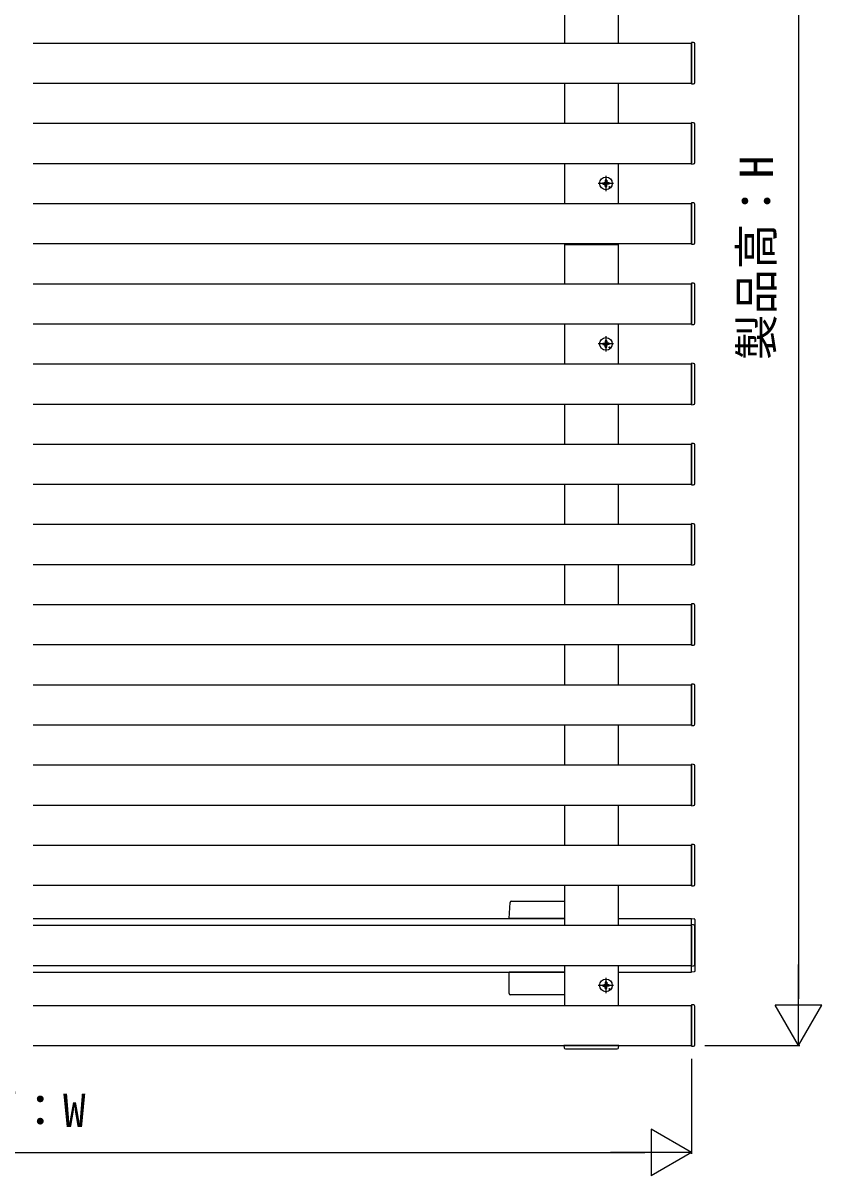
# Model space of a CAD drawing. Units: millimetres, scale not verified. Extents: x -1750 to 1750, y -2608 to 2592.
# Drawn here: x -1050 to -452, y 412 to 1274 of the extents above; entities that cross this region are included whole.
import ezdxf
from ezdxf.enums import TextEntityAlignment as Align

# ---------------------------------------------------------------- set-up
doc = ezdxf.new("R2010")
doc.units = ezdxf.units.MM
doc.header["$LTSCALE"] = 14
for name, color, linetype in [('0-2_YKK_12', 2, 'Continuous'), ('0-3_YKK_13', 4, 'Continuous'), ('0-4_YKK_D', 6, 'Continuous')]:
    doc.layers.add(name, color=color, linetype=linetype)
doc.styles.add('ＭＳ ゴシック', font='')
doc.styles.get('ＭＳ ゴシック').set_extended_font_data('MS Gothic')

msp = doc.modelspace()

# ---------------------------------------------------------------- linework, layer by layer
at = {"layer": '0-2_YKK_12'}
for p, q in [((-645, 1289), (-645, 1259)), ((-605, 1289), (-605, 1259)), ((-1042.5, 1259), (-550, 1259)), ((-550, 1259), (-550, 1229)), ((-1042.5, 1229), (-550, 1229)), ((-645, 1229), (-645, 1199)), ((-605, 1229), (-605, 1199)), ((-1042.5, 1199), (-550, 1199)), ((-550, 1199), (-550, 1169)), ((-1042.5, 1169), (-550, 1169)), ((-645, 1169), (-645, 1139)), ((-605, 1169), (-605, 1139)), ((-1042.5, 1139), (-550, 1139)), ((-550, 1139), (-550, 1109)), ((-1042.5, 1109), (-550, 1109)), ((-645, 1109), (-645, 1079)), ((-645, 1108.4), (-605, 1108.4)), ((-605, 1109), (-605, 1079)), ((-1042.5, 1079), (-550, 1079)), ((-550, 1079), (-550, 1049)), ((-1042.5, 1049), (-550, 1049)), ((-645, 1049), (-645, 1019)), ((-605, 1049), (-605, 1019)), ((-1042.5, 1019), (-550, 1019)), ((-550, 1019), (-550, 989)), ((-1042.5, 989), (-550, 989)), ((-645, 989), (-645, 959)), ((-605, 989), (-605, 959)), ((-1042.5, 959), (-550, 959)), ((-550, 959), (-550, 929)), ((-1042.5, 929), (-550, 929)), ((-645, 929), (-645, 899)), ((-605, 929), (-605, 899)), ((-1042.5, 899), (-550, 899)), ((-550, 899), (-550, 869)), ((-1042.5, 869), (-550, 869)), ((-645, 869), (-645, 839)), ((-605, 869), (-605, 839)), ((-1042.5, 839), (-550, 839)), ((-550, 839), (-550, 809)), ((-1042.5, 809), (-550, 809)), ((-645, 809), (-645, 779)), ((-605, 809), (-605, 779)), ((-1042.5, 779), (-550, 779)), ((-550, 779), (-550, 749)), ((-1042.5, 749), (-550, 749)), ((-645, 749), (-645, 719)), ((-605, 749), (-605, 719)), ((-1042.5, 719), (-550, 719)), ((-550, 719), (-550, 689)), ((-1042.5, 689), (-550, 689)), ((-645, 689), (-645, 659)), ((-605, 689), (-605, 659)), ((-1042.5, 659), (-550, 659)), ((-550, 659), (-550, 629)), ((-1042.5, 629), (-550, 629)), ((-645, 629), (-645, 599)), ((-605, 629), (-605, 599)), ((-1042.5, 604), (-645, 604)), ((-605, 604), (-550, 604)), ((-1042.5, 599), (-550, 599)), ((-550, 599), (-550, 569)), ((-1042.5, 569), (-550, 569)), ((-1042.5, 564), (-645, 564)), ((-645, 569), (-645, 539)), ((-605, 569), (-605, 539)), ((-605, 564), (-550, 564)), ((-1042.5, 539), (-550, 539)), ((-550, 539), (-550, 509)), ((-1042.5, 509), (-550, 509))]:
    msp.add_line(p, q, dxfattribs=at)
at = {"layer": '0-3_YKK_13'}
for p, q in [((-550, 1229.3), (-550, 1258.7)), ((-547.5, 1229.59), (-547.5, 1258.41)), ((-550, 1229.3), (-550, 1228.5)), ((-550, 1228.5), (-548.44, 1228.6)), ((-550, 1169.3), (-550, 1198.7)), ((-547.5, 1169.59), (-547.5, 1198.41)), ((-550, 1169.3), (-550, 1168.5)), ((-550, 1168.5), (-548.44, 1168.6)), ((-614.61, 1156.38), (-614.63, 1155.34)), ((-614.02, 1159.74), (-614.02, 1148.27)), ((-613.42, 1156.38), (-613.4, 1155.34)), ((-608.28, 1154), (-619.75, 1154)), ((-616.39, 1154.59), (-615.35, 1154.61)), ((-616.39, 1153.41), (-615.35, 1153.39)), ((-615.35, 1154.61), (-614.75, 1154.73)), ((-615.35, 1153.39), (-614.75, 1153.27)), ((-614.63, 1155.34), (-614.75, 1154.73)), ((-614.63, 1152.66), (-614.75, 1153.27)), ((-614.61, 1151.62), (-614.63, 1152.66)), ((-613.42, 1151.62), (-613.4, 1152.66)), ((-613.4, 1155.34), (-613.29, 1154.73)), ((-613.4, 1152.66), (-613.29, 1153.27)), ((-612.68, 1154.61), (-613.29, 1154.73)), ((-612.68, 1153.39), (-613.29, 1153.27)), ((-611.64, 1154.59), (-612.68, 1154.61)), ((-611.64, 1153.41), (-612.68, 1153.39)), ((-550, 1109.3), (-550, 1138.7)), ((-547.5, 1109.59), (-547.5, 1138.41)), ((-550, 1109.3), (-550, 1108.5)), ((-550, 1108.5), (-548.44, 1108.6)), ((-550, 1049.3), (-550, 1078.7)), ((-547.5, 1049.59), (-547.5, 1078.41)), ((-550, 1049.3), (-550, 1048.5)), ((-550, 1048.5), (-548.44, 1048.6)), ((-614.63, 1035.34), (-614.75, 1034.73)), ((-614.61, 1036.38), (-614.63, 1035.34)), ((-614.02, 1039.74), (-614.02, 1028.27)), ((-613.42, 1036.38), (-613.4, 1035.34)), ((-613.4, 1035.34), (-613.29, 1034.73)), ((-608.28, 1034), (-619.75, 1034)), ((-616.39, 1034.59), (-615.35, 1034.61)), ((-616.39, 1033.41), (-615.35, 1033.39)), ((-615.35, 1034.61), (-614.75, 1034.73)), ((-615.35, 1033.39), (-614.75, 1033.27)), ((-614.63, 1032.66), (-614.75, 1033.27)), ((-614.61, 1031.62), (-614.63, 1032.66)), ((-613.42, 1031.62), (-613.4, 1032.66)), ((-613.4, 1032.66), (-613.29, 1033.27)), ((-612.68, 1034.61), (-613.29, 1034.73)), ((-612.68, 1033.39), (-613.29, 1033.27)), ((-611.64, 1034.59), (-612.68, 1034.61)), ((-611.64, 1033.41), (-612.68, 1033.39)), ((-550, 989.3), (-550, 1018.7)), ((-547.5, 989.59), (-547.5, 1018.41)), ((-550, 989.3), (-550, 988.5)), ((-550, 988.5), (-548.44, 988.6)), ((-550, 929.3), (-550, 958.7)), ((-547.5, 929.59), (-547.5, 958.41)), ((-550, 929.3), (-550, 928.5)), ((-550, 928.5), (-548.44, 928.6)), ((-550, 869.3), (-550, 898.7)), ((-547.5, 869.59), (-547.5, 898.41)), ((-550, 869.3), (-550, 868.5)), ((-550, 868.5), (-548.44, 868.6)), ((-550, 809.3), (-550, 838.7)), ((-547.5, 809.59), (-547.5, 838.41)), ((-550, 809.3), (-550, 808.5)), ((-550, 808.5), (-548.44, 808.6)), ((-550, 749.3), (-550, 778.7)), ((-547.5, 749.59), (-547.5, 778.41)), ((-550, 749.3), (-550, 748.5)), ((-550, 748.5), (-548.44, 748.6)), ((-550, 689.3), (-550, 718.7)), ((-547.5, 689.59), (-547.5, 718.41)), ((-550, 689.3), (-550, 688.5)), ((-550, 688.5), (-548.44, 688.6)), ((-550, 629.3), (-550, 658.7)), ((-547.5, 629.59), (-547.5, 658.41)), ((-550, 629.3), (-550, 628.5)), ((-550, 628.5), (-548.44, 628.6)), ((-686.5, 604), (-685.76, 616.06)), ((-684.76, 617), (-645, 617)), ((-645, 604), (-686.5, 604)), ((-550, 604), (-547.97, 603.88)), ((-550, 603.5), (-550, 604)), ((-550, 569.3), (-550, 598.7)), ((-547.5, 603.38), (-547.5, 564.62)), ((-547.5, 569.59), (-547.5, 598.41)), ((-550, 569.3), (-550, 568.5)), ((-645, 564), (-686.5, 564)), ((-686.5, 548), (-686.5, 564)), ((-550, 568.5), (-548.44, 568.6)), ((-608.28, 554), (-619.75, 554)), ((-616.39, 554.59), (-615.35, 554.61)), ((-616.39, 553.41), (-615.35, 553.39)), ((-615.35, 554.61), (-614.75, 554.73)), ((-615.35, 553.39), (-614.75, 553.27)), ((-614.63, 555.34), (-614.75, 554.73)), ((-614.63, 552.66), (-614.75, 553.27)), ((-614.61, 556.38), (-614.63, 555.34)), ((-614.61, 551.62), (-614.63, 552.66)), ((-614.02, 559.74), (-614.02, 548.27)), ((-613.42, 556.38), (-613.4, 555.34)), ((-613.42, 551.62), (-613.4, 552.66)), ((-613.4, 555.34), (-613.29, 554.73)), ((-613.4, 552.66), (-613.29, 553.27)), ((-612.68, 554.61), (-613.29, 554.73)), ((-612.68, 553.39), (-613.29, 553.27)), ((-611.64, 554.59), (-612.68, 554.61)), ((-611.64, 553.41), (-612.68, 553.39)), ((-645, 547), (-685.5, 547)), ((-550, 509.3), (-550, 538.7)), ((-547.5, 509.59), (-547.5, 538.41)), ((-645.5, 509), (-645.4, 507.44)), ((-644.5, 509), (-645.5, 509)), ((-550, 509.3), (-550, 508.5)), ((-644.41, 506.5), (-605.59, 506.5)), ((-550, 508.5), (-548.44, 508.6))]:
    msp.add_line(p, q, dxfattribs=at)
for points in [[(-548.44, 1259.4), (-550, 1259.5), (-550, 1258.7)], [(-548.44, 1199.4), (-550, 1199.5), (-550, 1198.7)], [(-548.44, 1139.4), (-550, 1139.5), (-550, 1138.7)], [(-548.44, 1079.4), (-550, 1079.5), (-550, 1078.7)], [(-548.44, 1019.4), (-550, 1019.5), (-550, 1018.7)], [(-548.44, 959.4), (-550, 959.5), (-550, 958.7)], [(-548.44, 899.4), (-550, 899.5), (-550, 898.7)], [(-548.44, 839.4), (-550, 839.5), (-550, 838.7)], [(-548.44, 779.4), (-550, 779.5), (-550, 778.7)], [(-548.44, 719.4), (-550, 719.5), (-550, 718.7)], [(-548.44, 659.4), (-550, 659.5), (-550, 658.7)], [(-547.97, 564.12), (-550, 564), (-550, 564.5), (-550, 603.5)], [(-548.44, 599.4), (-550, 599.5), (-550, 598.7)], [(-548.44, 539.4), (-550, 539.5), (-550, 538.7)], [(-604.6, 507.44), (-604.5, 509), (-605.5, 509), (-644.5, 509)]]:
    msp.add_lwpolyline(points, dxfattribs=at)
for centre, radius in [((-614.02, 1154), 4.74), ((-611.37, 1151.36), 0.3), ((-614.02, 1034), 4.74), ((-611.37, 1031.36), 0.3), ((-614.02, 554), 4.74), ((-611.37, 551.36), 0.3)]:
    msp.add_circle(centre, radius, dxfattribs=at)
for centre, radius, start, end in [((-548.5, 1258.41), 1, 0, 86.5), ((-548.5, 1229.59), 1, 273.5, 0), ((-548.5, 1198.41), 1, 0, 86.5), ((-548.5, 1169.59), 1, 273.5, 0), ((-614.02, 1154), 2.45, 75.9892, 104.0108), ((-614.02, 1154), 2.45, 165.9892, 194.0108), ((-614.02, 1154), 2.45, 255.9892, 284.0108), ((-614.02, 1154), 2.45, 345.9892, 14.0108), ((-548.5, 1138.41), 1, 0, 86.5), ((-548.5, 1109.59), 1, 273.5, 0), ((-548.5, 1078.41), 1, 0, 86.5), ((-548.5, 1049.59), 1, 273.5, 0), ((-614.02, 1034), 2.45, 75.9892, 104.0108), ((-614.02, 1034), 2.45, 165.9892, 194.0108), ((-614.02, 1034), 2.45, 255.9892, 284.0108), ((-614.02, 1034), 2.45, 345.9892, 14.0108), ((-548.5, 1018.41), 1, 0, 86.5), ((-548.5, 989.59), 1, 273.5, 0), ((-548.5, 958.41), 1, 0, 86.5), ((-548.5, 929.59), 1, 273.5, 0), ((-548.5, 898.41), 1, 0, 86.5), ((-548.5, 869.59), 1, 273.5, 0), ((-548.5, 838.41), 1, 0, 86.5), ((-548.5, 809.59), 1, 273.5, 0), ((-548.5, 778.41), 1, 0, 86.5), ((-548.5, 749.59), 1, 273.5, 0), ((-548.5, 718.41), 1, 0, 86.5), ((-548.5, 689.59), 1, 273.5, 0), ((-548.5, 658.41), 1, 0, 86.5), ((-548.5, 629.59), 1, 273.5, 0), ((-684.76, 616), 1, 90, 176.5), ((-548, 603.38), 0.5, 0, 86.5), ((-548.5, 598.41), 1, 0, 86.5), ((-548.5, 569.59), 1, 273.5, 0), ((-548, 564.62), 0.5, 289.46034, 0), ((-614.02, 554), 2.45, 165.9892, 194.0108), ((-614.02, 554), 2.45, 75.9892, 104.0108), ((-614.02, 554), 2.45, 345.9892, 14.0108), ((-685.5, 548), 1, 180, 270), ((-614.02, 554), 2.45, 255.9892, 284.0108), ((-548.5, 538.41), 1, 0, 86.5), ((-548.5, 509.59), 1, 273.5, 0), ((-644.41, 507.5), 1, 183.5, 270), ((-605.59, 507.5), 1, 270, 356.5)]:
    msp.add_arc(centre, radius, start, end, dxfattribs=at)
at = {"layer": '0-4_YKK_D'}
for p, q in [((-470, 1704), (-470, 544)), ((-470, 509), (-470, 569.62)), ((-470, 509), (-487.5, 539.31)), ((-452.5, 539.31), (-487.5, 539.31)), ((-470, 509), (-452.5, 539.31)), ((-540, 509), (-469, 509)), ((-550, 499), (-550, 428)), ((-550, 429), (-580.31, 446.5)), ((-580.31, 446.5), (-580.31, 411.5)), ((-1515, 429), (-585, 429)), ((-550, 429), (-610.62, 429)), ((-550, 429), (-580.31, 411.5))]:
    msp.add_line(p, q, dxfattribs=at)

# ---------------------------------------------------------------- texts
at = {"layer": '0-4_YKK_D', "style": 'ＭＳ ゴシック'}
msp.add_text('製品高：H', height=24.93, rotation=90, dxfattribs=at).set_placement((-481.6, 1021.9), align=Align.BOTTOM_LEFT)
msp.add_text('製品幅：W', height=24.93, dxfattribs=at).set_placement((-1156.15, 440.6), align=Align.BOTTOM_LEFT)

doc.saveas('drawing.dxf')
